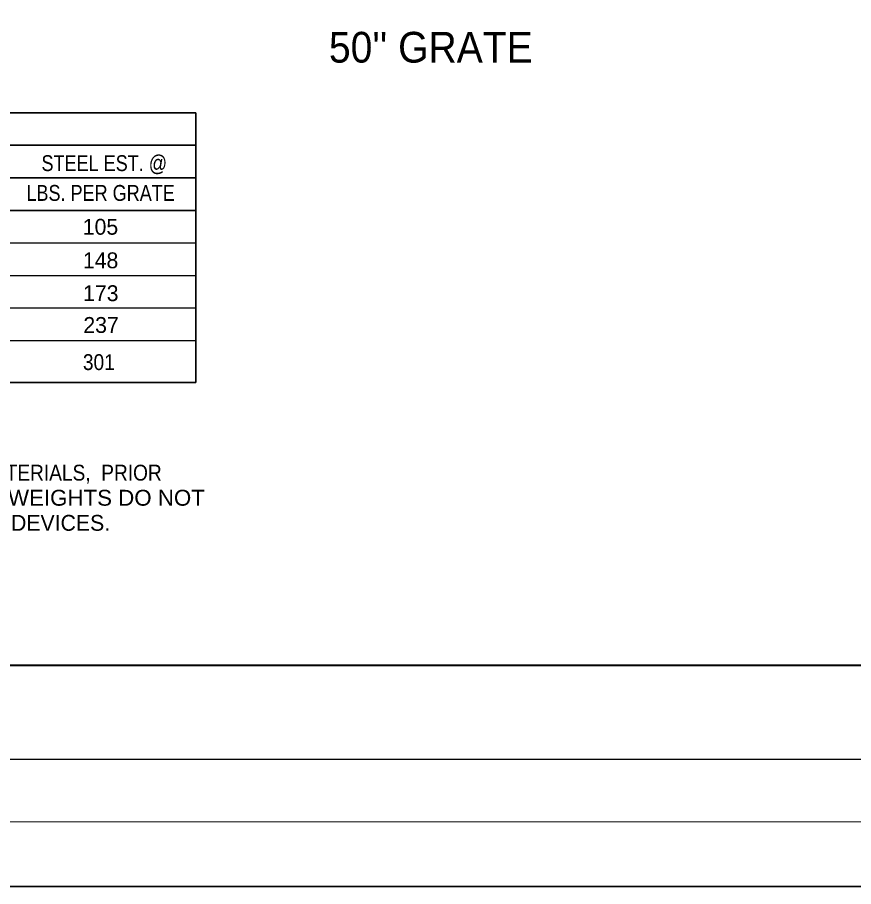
# Model space of a CAD drawing. Extents: x 139 to 512, y -134 to 135.
# Drawn here: x 252.5 to 319.3, y -134.2 to -64.7 of the extents above; entities that cross this region are included whole.
import ezdxf

# ---------------------------------------------------------------- set-up
doc = ezdxf.new("R2010")
doc.units = 0
doc.header["$LTSCALE"] = 0.51
doc.layers.add('1', color=7, linetype='Continuous', lineweight=13)

msp = doc.modelspace()

# ---------------------------------------------------------------- linework, layer by layer
at = {"layer": '1', "lineweight": 35}
for p, q in [((205.6396, -72.3637), (266.7233, -72.3637)), ((266.7233, -72.3637), (266.7233, -93.9183)), ((205.6396, -74.9636), (266.7233, -74.9636)), ((212.8838, -77.5638), (266.7233, -77.5638)), ((205.6396, -80.1641), (266.7233, -80.1641)), ((205.6396, -93.9183), (266.7233, -93.9183))]:
    msp.add_line(p, q, dxfattribs=at)
at = {"layer": '1', "lineweight": 25}
for p, q in [((205.6396, -82.7639), (266.7233, -82.7639)), ((205.6396, -85.3642), (266.7233, -85.3642)), ((205.6396, -87.9641), (266.7233, -87.9641)), ((205.6396, -90.5643), (266.7233, -90.5643)), ((159.5326, -124.0152), (504.5067, -124.0152))]:
    msp.add_line(p, q, dxfattribs=at)
at = {"layer": '1', "lineweight": 40}
msp.add_line((174.5314, -116.516), (499.5068, -116.516), dxfattribs=at)
at = {"layer": '1'}
msp.add_line((144.5337, -129.0152), (504.5067, -129.0152), dxfattribs=at)
at = {"layer": '1', "lineweight": 35}
msp.add_lwpolyline([(139.2957, -134.1977), (511.6861, -134.1977), (511.6861, 134.5667), (139.2957, 134.5667)], close=True, dxfattribs=at)

# ---------------------------------------------------------------- texts
at = {"layer": '1'}
for s, height, width, p in [("50'' GRATE", 2.456, 0.95, (277.3479, -68.3589)), ('STEEL EST. @', 1.268, 0.85, (254.3892, -77.0261)), ('LBS. PER GRATE', 1.268, 0.85, (253.1847, -79.4058)), ('301', 1.268, 0.9, (257.6974, -92.9242)), ('GRATE WEIGHTS ESTIMATED FOR UNASSEMBLED MATERIALS,  PRIOR', 1.268, 0.9, (211.2533, -101.7566)), ('TO DRILLING WELDING AND GALVANIZATION.  WEIGHTS DO NOT ', 1.268, 1.05, (211.2533, -103.7621))]:
    msp.add_text(s, height=height, dxfattribs=dict(at, width=width)).set_placement(p)
for s, p in [('105', (257.6877, -82.1107)), ('148', (257.6974, -84.7901)), ('173', (257.7128, -87.4166)), ('237', (257.7338, -89.9568)), ('INCLUDE WEIGHT OF CONNECTION OR ANCHOR DEVICES.', (211.2616, -105.7668))]:
    msp.add_text(s, height=1.268, dxfattribs=at).set_placement(p)

doc.saveas('drawing.dxf')
